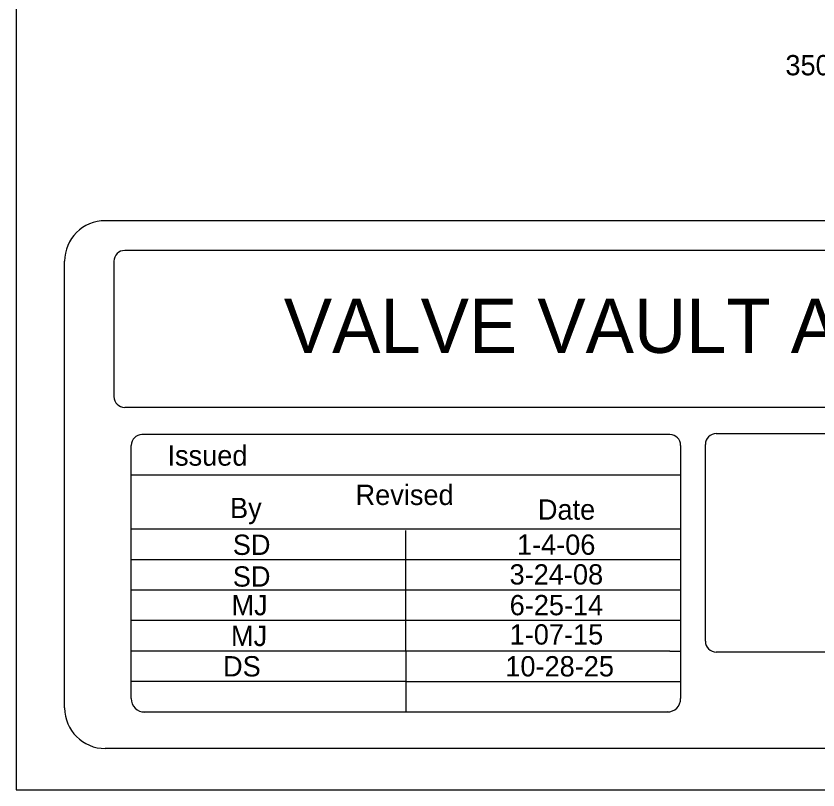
# Model space of a CAD drawing. Extents: x -1863 to -1632, y 1312 to 1612.
# Drawn here: x -1863.3 to -1782.6, y 1312.4 to 1390.3 of the extents above; entities that cross this region are included whole.
import ezdxf

# ---------------------------------------------------------------- set-up
doc = ezdxf.new("R2010")
doc.units = 0
doc.layers.add('1', color=7, linetype='Continuous')
doc.layers.add('Level 38', color=7, linetype='Continuous')

msp = doc.modelspace()

# ---------------------------------------------------------------- linework, layer by layer
at = {"layer": '1'}
for p, q in [((-1640.114, 1369.721), (-1854.391, 1369.721)), ((-1642.361, 1366.726), (-1852.349, 1366.726)), ((-1858.4, 1320.7), (-1858.4, 1365.636)), ((-1853.438, 1365.636), (-1853.438, 1352.019)), ((-1642.361, 1350.93), (-1852.349, 1350.93)), ((-1792.836, 1348.302), (-1672.875, 1348.302)), ((-1797.507, 1348.206), (-1850.614, 1348.206)), ((-1851.703, 1327.508), (-1851.703, 1347.117)), ((-1793.926, 1327.41), (-1793.926, 1347.212)), ((-1796.417, 1344.121), (-1851.703, 1344.121)), ((-1796.417, 1338.674), (-1851.703, 1338.674)), ((-1824.06, 1326.419), (-1824.06, 1338.565)), ((-1796.417, 1335.611), (-1851.703, 1335.611)), ((-1796.417, 1332.547), (-1851.703, 1332.547)), ((-1796.417, 1329.483), (-1851.703, 1329.483)), ((-1797.507, 1326.419), (-1850.614, 1326.419)), ((-1672.875, 1326.321), (-1792.836, 1326.321)), ((-1797.507, 1320.264), (-1850.614, 1320.264)), ((-1640.114, 1316.615), (-1854.315, 1316.615))]:
    msp.add_line(p, q, dxfattribs=at)
msp.add_lwpolyline([(-1863.286, 1312.445), (-1631.794, 1312.445), (-1631.794, 1612.022), (-1863.286, 1612.022)], close=True, dxfattribs=at)
for centre, radius, start, end in [((-1854.313, 1365.637), 4.085, 90, 180), ((-1852.347, 1365.637), 1.089, 90, 180), ((-1852.347, 1352.02), 1.089, 180, 270), ((-1792.835, 1347.213), 1.089, 90, 180), ((-1850.612, 1347.118), 1.089, 90, 180), ((-1797.505, 1347.118), 1.089, 360, 90), ((-1792.835, 1327.411), 1.089, 180, 270), ((-1854.313, 1320.701), 4.085, 180, 269.99999)]:
    msp.add_arc(centre, radius, start, end, dxfattribs=at)
at = {"layer": 'Level 38'}
for p, q in [((-1796.416, 1347.118), (-1796.417, 1326.419)), ((-1851.703, 1324.68), (-1851.703, 1327.508)), ((-1850.614, 1326.419), (-1851.703, 1326.419)), ((-1824.06, 1326.419), (-1824.06, 1323.355)), ((-1797.507, 1326.419), (-1796.417, 1326.419)), ((-1796.417, 1326.419), (-1796.417, 1321.653)), ((-1851.703, 1321.645), (-1851.703, 1324.68)), ((-1824.06, 1323.355), (-1851.703, 1323.355)), ((-1824.06, 1323.355), (-1796.417, 1323.355)), ((-1824.06, 1323.355), (-1824.06, 1320.264)), ((-1797.779, 1320.291), (-1850.341, 1320.284))]:
    msp.add_line(p, q, dxfattribs=at)
for centre, start, end in [((-1850.341, 1321.645), 180, 270.008), ((-1797.779, 1321.653), 270.008, 0)]:
    msp.add_arc(centre, 1.362, start, end, dxfattribs=at)

# ---------------------------------------------------------------- texts
at = {"layer": '1'}
for s, height, p in [('3500 PSI Reinforced Conc. ', 2.04257, (-1785.877, 1384.347)), ('VALVE VAULT AT PRESSURE CONNECTION', 5.44686, (-1836.34, 1356.421)), ('Issued', 2.0426, (-1848.049, 1345.072)), ('Revised', 2.0426, (-1829.124, 1341.115)), ('By', 2.0426, (-1841.758, 1339.794)), ('Date', 2.0426, (-1810.781, 1339.638)), ('SD', 2.0426, (-1841.478, 1336.093)), ('1-4-06', 2.0426, (-1812.888, 1336.109)), ('SD', 2.0426, (-1841.478, 1332.904)), ('3-24-08', 2.0426, (-1813.628, 1333.113))]:
    msp.add_text(s, height=height, dxfattribs=at).set_placement(p)
at = {"layer": 'Level 38'}
for s, height, p in [('MJ', 2.0426, (-1841.611, 1330.022)), ('6-25-14', 2.0426, (-1813.62, 1330.022)), ('MJ', 2.0426, (-1841.658, 1326.922)), ('1-07-15', 2.0426, (-1813.621, 1327.072)), ('DS', 2.043, (-1842.459, 1323.867)), ('10-28-25', 2.043, (-1814.06, 1323.867))]:
    msp.add_text(s, height=height, dxfattribs=at).set_placement(p)

doc.saveas('drawing.dxf')
